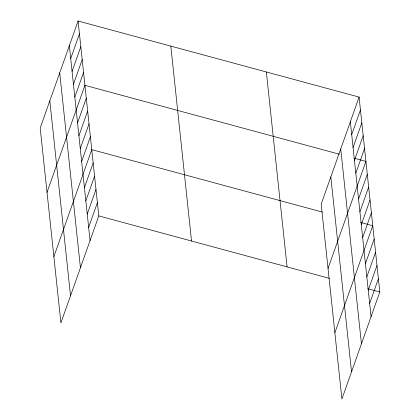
<?xml version="1.0" encoding="UTF-8"?>
<svg xmlns="http://www.w3.org/2000/svg" width="420" height="420" viewBox="0 0 420 420"><rect width="100%" height="100%" fill="white"/><g stroke="black" fill="none" stroke-linecap="round" stroke-linejoin="round"><path stroke-width="0.63" d="M78.089 21L40.194 128.006L60.91 322.917L98.8 215.912L78.089 21L359.09 97.083L379.806 291.994L341.911 399L321.2 204.089L359.09 97.083M70.712 58.559L79.454 33.863M72.077 71.421L80.824 46.73M73.442 84.289L82.189 59.593M74.812 97.151L83.559 72.455M47.029 192.323L84.924 85.323L339.433 154.229M77.548 122.882L86.289 98.186M78.913 135.744L87.659 111.048M80.278 148.607L89.024 123.916M81.648 161.474L90.395 136.778M53.865 256.646L91.76 149.641L322.298 212.063M84.425 187.593L93.167 162.897M85.832 200.844L94.579 176.148M87.239 214.1L95.986 189.404M88.646 227.351L97.393 202.655M351.713 134.642L360.46 109.951M353.078 147.509L361.825 122.813M354.449 160.372L363.19 135.676M355.814 173.234L364.56 148.538M328.036 268.411L365.925 161.406L353.939 158.161M358.549 198.965L367.295 174.269M359.914 211.827L368.66 187.131M361.284 224.695L370.025 199.999M362.649 237.557L371.395 212.861M334.871 332.729L372.76 225.724L360.775 222.479M365.426 263.676L374.168 238.98M366.833 276.927L375.58 252.236M368.24 290.183L376.987 265.487M369.653 303.434L378.394 278.744M98.8 215.912L329.338 278.334M367.82 288.75L379.806 291.994M350.343 121.779L371.06 316.691M340.725 148.942L361.442 343.854M330.818 176.925L351.53 371.837M266.359 71.978L287.075 266.889M170.819 46.105L191.531 241.017M69.342 45.696L90.058 240.608M59.724 72.859L80.441 267.771M49.812 100.842L70.529 295.754"/></g></svg>
